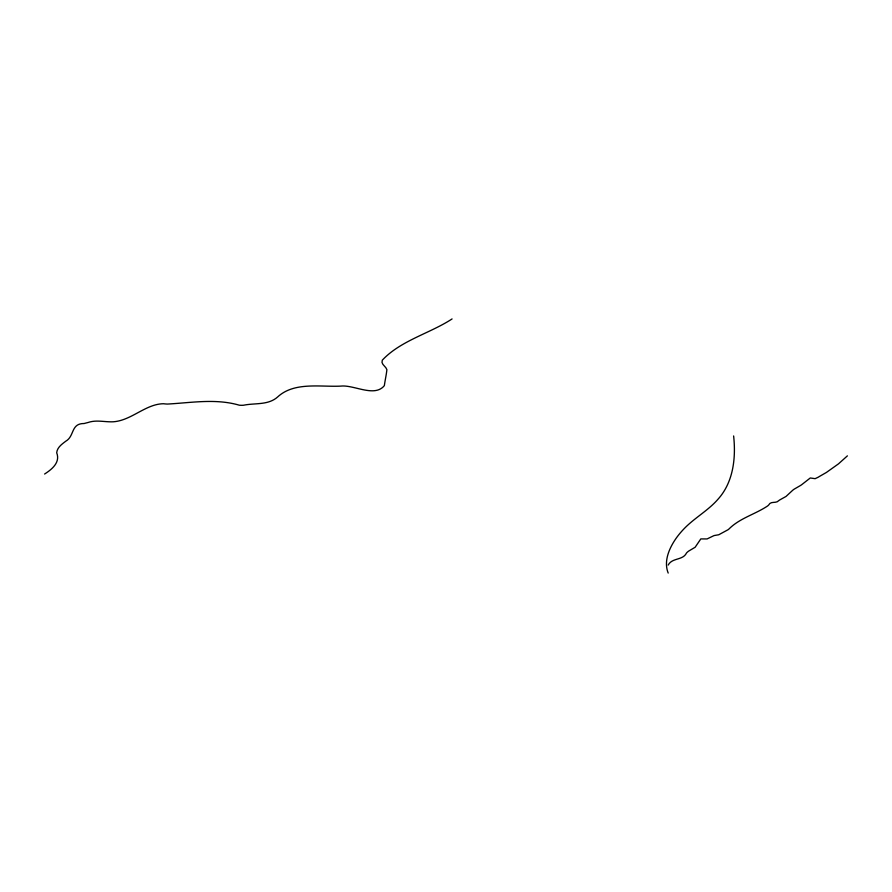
<?xml version="1.0" encoding="UTF-8"?>
<svg xmlns="http://www.w3.org/2000/svg" width="892" height="892" viewBox="0 0 892 892"><rect width="100%" height="100%" fill="white"/><g stroke="black" fill="none" stroke-linecap="round" stroke-linejoin="round"><path stroke-width="1.34" d="M668.186 565.071C672.167 557.5 682.904 560.6 686.517 552.984A9.834 5.686 -60 0 1 689.672 550.498L695.136 547.264L700.811 538.913L707.1 538.935L713.868 535.668A12.733 7.359 -60 0 1 715.183 535.378L718.751 534.765L728.207 529.636A9.924 5.731 -60 0 0 729.533 528.432C740.137 518.163 754.877 514.327 767.187 506.255A11.763 6.79 -60 0 0 768.536 505.184C770.844 500.501 775.873 503.98 778.827 500.579A14.473 8.363 -60 0 1 780.188 499.687L786.019 496.454L792.72 490.254A20.65 11.919 -60 0 1 794.07 489.229L800.358 485.571A22.4 12.934 -60 0 0 801.707 484.679L810.271 477.978L815.121 478.67L818.243 477.198A41.969 24.229 -60 0 1 819.625 476.35L824.988 473.262A60.355 34.844 -60 0 1 826.338 472.504L838.469 463.873L847.4 455.857M44.6 474.031C51.992 469.315 60.489 462.39 56.698 452.779C57.144 447.427 62.005 444.06 65.941 441.094C74.638 436.099 70.702 423.388 84.138 423.522A79.265 45.76 0 0 1 88.052 422.507C96.28 419.608 104.81 422.184 113.172 421.793C131.403 420.611 145.652 403.898 163.548 403.742A25.344 14.629 0 0 0 167.406 404.065C191.301 402.771 215.775 398.323 239.279 405.191A14.629 8.452 0 0 0 243.505 405.236C254.922 402.85 268.146 405.414 277.579 397.018C294.148 381.609 320.183 387.128 340.755 386.113C353.957 384.563 374.484 397.754 384.352 385.634C385.065 380.304 386.336 374.952 386.894 369.667C385.946 366.211 380.516 364.27 382.3 360.178C400.753 340.476 429.799 333.474 452.077 318.935M668.186 573.065C663.514 561.324 669.123 548.48 675.813 538.735A152.197 87.873 0 0 1 684.041 528.789C694.511 517.862 708.203 510.581 718.127 499.085C733.414 482.093 736.023 457.797 733.625 435.954"/></g></svg>
